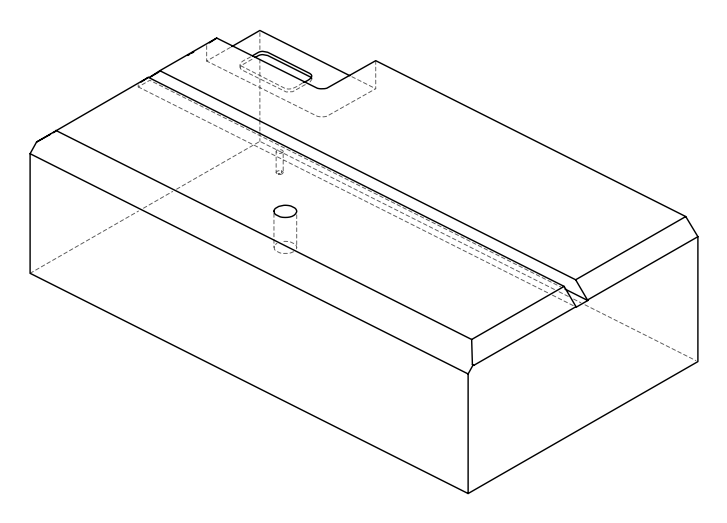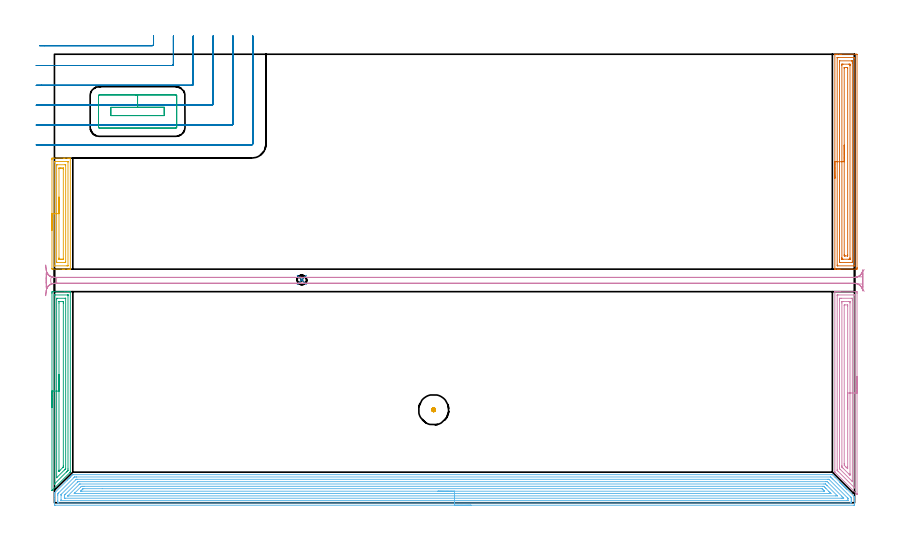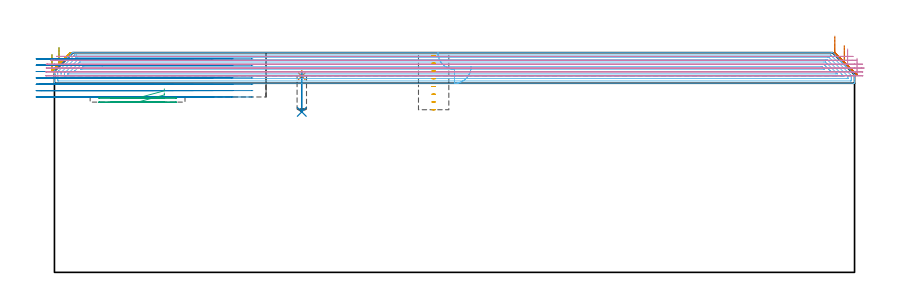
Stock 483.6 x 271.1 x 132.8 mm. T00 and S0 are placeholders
(PLAN: 11 operations, 5 tool changes, 69.9 min)
(1 SPOT_DRILL | STEP1POCKET | NXT0321_9005460120000 | 0.03 min | 1447 mm3)
(2 DRILL_BLIND_HOLE_INTO_CENTER | STEP1POCKET | UGT0301_180 | 0.1 min | 529 mm3)
(3 AREA_MILL | FG_CHAMFER_SURFACE | UGT0205_001 | 3.95 min | 8128 mm3)
(4 AREA_MILL_1 | FG_CHAMFER_SURFACE_1 | UGT0205_001 | 4.92 min | 11997 mm3)
(5 AREA_MILL_2 | FG_CHAMFER_SURFACE_2 | UGT0205_001 | 2.42 min | 4799 mm3)
(6 AREA_MILL_3 | FG_CHAMFER_SURFACE_3 | UGT0205_001 | 26.92 min | 80779 mm3)
(7 AREA_MILL_4 | FG_CHAMFER_SURFACE_4 | UGT0205_001 | 5.47 min | 12070 mm3)
(8 MILL_CORNER_NOTCH_RECTANGULAR | CORNER_NOTCH_RECTANGULAR | UGT0201_008 | Follow Part, ap 4, ae 75% | 12.59 min | 214443 mm3)
(9 MILL_RECTANGULAR_POCKET | POCKET_RECTANGULAR_STRAIGHT | NXT0201_013 | Follow Part, ap 2.5, ae 75% | 1.05 min | 5251 mm3)
(10 MILL_RECTANGULAR_SLOT | SLOT_RECTANGULAR | NXT0201_013 | Follow Part, ap 2.5, ae 75% | 12.08 min | 88957 mm3)
(11 MILL_BLIND_HOLE_FROM_SOLID_MATERIAL | STEP1POCKET_1 | UGT0201_008 | Spiral | 0.36 min | 9083 mm3)
(TOOL NXT0321_9005460120000 | NC Spot Drill, 142deg, 12mm, Carbide, Uncoated | D12 PA142 FL30 Z2)
(TOOL UGT0301_180 | Twist Drill 5.7 mm | D5.7 PA118 FL55 Z2)
(TOOL UGT0205_001 | Chamfer Mill 20 x 3 x 45 deg. | D20 FL50 Z2)
(TOOL UGT0201_008 | End Mill 16 mm | D16 FL32 Z4)
(TOOL NXT0201_013 | ENDMILL 10mm | D10 FL30 Z4)
(OP 1 SPOT_DRILL)
G17 G21 G94 G90
T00 M6
G54
G17 G0 G90 X149.5 Y134.7 S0 M3
G43 Z142.8 H0
G94 G81 G98 Z118.555 F250. R121.8
G80
M5
M2
(OP 2 DRILL_BLIND_HOLE_INTO_CENTER)
G17 G21 G94 G90
T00 M6
G54
G17 G0 G90 X149.5 Y134.7 S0 M3
G43 Z142.8 H0
G94 G81 G98 Z97. F250. R120.8
G80
M5
M2
(OP 3 AREA_MILL)
G17 G21 G94 G90
T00 M6
G54
G17 G0 G90 X-1.5 Y57.5 S1061 M3
G43 Z142.8 H0
Z131.7
G94 G1 Y57.538 Z130.828 F250.
Y57.652 Z129.963
Y57.841 Z129.112
Y58.103 Z128.28
Y58.437 Z127.474
Y58.84 Z126.7
Y59.308 Z125.964
Y59.84 Z125.272
Y60.429 Z124.629
Y61.072 Z124.04
Y61.764 Z123.508
Y62.5 Z123.04
Y63.274 Z122.637
Y64.08 Z122.303
Y64.912 Z122.041
Y65.764 Z121.852
Y66.628 Z121.738
Y67.5 Z121.7
Y126.706
X-1.498 Y126.969 Z121.702
X-1.492 Y127.592 Z121.706
X-0.869 Y127.6 Z122.329
X6.286 Z129.481
X7.707 Z130.903
X8.074 Z131.27
X8.81 Z132.009
X9.081 Z132.281
X9.527 Y127.593 Z132.719
X9.597 Y127.59 Z132.789
X9.6 Y127.416 Z132.8
Y18.762
X9.594 Y18.495 Z132.792
X9.477 Y18.377 Z132.676
X9.416 Y18.316 Z132.616
X-1.167 Y7.733 Z122.032
X-1.316 Y7.583 Z121.881
X-1.469 Y7.435 Z121.729
X-1.494 Y7.417 Z121.704
X-1.499 Y7.435 Z121.699
X-1.5 Y67.5 Z121.7
X-0.086 Z123.114
X-0.085 Y125.181 Z123.115
X-0.084 Y125.29 Z123.116
X-0.081 Y125.403 Z123.119
X-0.072 Y125.59 Z123.128
X0.026 Y125.592 Z123.226
X0.502 Y125.599 Z123.702
X8.074 Z131.274
X8.134 Y125.598 Z131.334
X8.17 Y125.594 Z131.37
X8.176 Y125.591 Z131.376
X8.179 Y125.576 Z131.379
X8.182 Y125.514 Z131.382
X8.185 Y125.292 Z131.385
X8.186 Y125.181 Z131.386
X8.185 Y20.44 Z131.385
X8.181 Y19.656 Z131.381
X8.18 Y19.551 Z131.38
X8.074 Y19.436 Z131.274
X7.741 Y19.095 Z130.941
X7.413 Y18.762 Z130.613
X7.296 Y18.646 Z130.496
X0.258 Y11.608 Z123.458
X0.14 Y11.493 Z123.34
X0.026 Y11.385 Z123.226
X-0.079 Y11.292 Z123.121
X-0.083 Y11.497 Z123.117
X-0.085 Y11.608 Z123.115
X-0.086 Y67.5 Z123.114
X1.328 Z124.528
X1.329 Y122.983 Z124.529
X1.33 Y123.392 Z124.53
X1.333 Y123.513 Z124.533
X1.335 Y123.571 Z124.535
X1.343 Y123.59 Z124.543
X1.398 Y123.593 Z124.598
X1.607 Y123.599 Z124.807
X6.494 Z129.694
X6.632 Y123.597 Z129.832
X6.743 Y123.591 Z129.943
X6.766 Y123.588 Z129.966
X6.767 Y123.58 Z129.967
X6.769 Y123.554 Z129.969
X6.771 Y123.392 Z129.971
Y20.755
X6.77 Y20.653 Z129.97
X6.767 Y20.603 Z129.967
X6.765 Y20.581 Z129.965
X6.743 Y20.551 Z129.943
X6.518 Y20.319 Z129.718
X6.286 Y20.085 Z129.486
X6.072 Y19.871 Z129.272
X1.367 Y15.166 Z124.567
X1.357 Y15.159 Z124.557
X1.343 Y15.151 Z124.543
X1.334 Y15.148 Z124.534
X1.333 Y15.157 Z124.533
X1.33 Y15.185 Z124.53
X1.329 Y15.244 Z124.529
X1.328 Y67.5 Z124.528
X2.743 Z125.943
Y120.709
X2.747 Y121.565 Z125.947
X2.749 Y121.588 Z125.949
X2.768 Y121.592 Z125.968
X2.823 Y121.597 Z126.023
X2.935 Y121.599 Z126.135
X5.166 Z128.366
X5.277 Y121.597 Z128.477
X5.332 Y121.592 Z128.532
X5.351 Y121.588 Z128.551
X5.352 Y121.57 Z128.552
X5.357 Y120.743 Z128.557
Y120.709
Y22.339
X5.354 Y21.909 Z128.554
X5.35 Y21.695 Z128.55
X5.341 Y21.601 Z128.541
X5.291 Y21.546 Z128.491
X5.195 Y21.445 Z128.395
X3.335 Y19.583 Z126.535
X3.057 Y19.308 Z126.257
X2.779 Y19.037 Z125.979
X2.754 Y19.014 Z125.954
X2.75 Y19.072 Z125.95
X2.746 Y19.255 Z125.946
X2.743 Y19.622 Z125.943
Y19.656
Y67.5
Y68.372 Z125.981
Y69.236 Z126.095
Y70.088 Z126.283
Y70.92 Z126.546
Y71.726 Z126.88
Y72.5 Z127.282
Y73.236 Z127.751
Y73.928 Z128.282
Y74.571 Z128.872
Y75.16 Z129.515
Y75.692 Z130.207
Y76.16 Z130.943
Y76.563 Z131.716
Y76.897 Z132.522
Y77.159 Z133.354
Y77.348 Z134.206
Y77.462 Z135.071
Y77.5 Z135.943
G0 Z142.8
M5
M2
(OP 4 AREA_MILL_1)
G17 G21 G94 G90
T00 M6
G54
G17 G0 G90 X485.1 Y76.35 S1061 M3
G43 Z142.8 H0
Z129.4
G94 G1 Y76.312 Z128.528 F250.
Y76.198 Z127.664
Y76.009 Z126.812
Y75.747 Z125.98
Y75.413 Z125.174
Y75.01 Z124.4
Y74.541 Z123.664
Y74.01 Z122.972
Y73.421 Z122.329
Y72.778 Z121.74
Y72.086 Z121.208
Y71.35 Z120.74
Y70.576 Z120.337
Y69.77 Z120.003
Y68.938 Z119.741
Y68.086 Z119.552
Y67.221 Z119.438
Y66.35 Z119.4
Y5.637
X485.099 Y5.252 Z119.401
X485.098 Y5.222 Z119.402
X485.092 Y5.118 Z119.406
X485.039 Y5.165 Z119.459
X484.948 Y5.252 Z119.55
X471.927 Y18.274 Z132.573
X471.72 Y18.483 Z132.774
X471.704 Y18.505 Z132.789
X471.7 Y18.631 Z132.8
Y127.448
X471.703 Y127.59 Z132.788
X471.72 Y127.592 Z132.771
X472.044 Y127.6 Z132.455
X472.484 Z132.015
X473.089 Z131.406
X474.276 Z130.221
X474.859 Z129.635
X484.003 Z120.494
X484.596 Y127.596 Z119.901
X485.091 Y127.592 Z119.406
X485.094 Y127.503 Z119.404
X485.098 Y127.002 Z119.402
X485.1 Y126.494 Z119.4
Y66.35
X483.686 Z120.814
X483.685 Y9.266 Z120.815
X483.682 Y9.075 Z120.818
X483.679 Y8.995 Z120.821
X483.637 Y9.025 Z120.863
X483.574 Y9.082 Z120.926
X483.384 Y9.266 Z121.116
X473.574 Y19.077 Z130.926
X473.168 Y19.492 Z131.332
X473.121 Y19.543 Z131.379
X473.118 Y19.566 Z131.382
X473.116 Y19.619 Z131.384
X473.115 Y19.727 Z131.385
X473.114 Y19.944 Z131.386
Y125.218
X473.116 Y125.434 Z131.384
X473.118 Y125.542 Z131.382
X473.121 Y125.587 Z131.379
X473.216 Y125.591 Z131.284
X473.596 Y125.599 Z130.904
X483.333 Z121.167
X483.561 Y125.594 Z120.939
X483.656 Y125.59 Z120.844
X483.679 Y125.578 Z120.821
X483.682 Y125.535 Z120.818
X483.684 Y125.438 Z120.816
X483.686 Y125.243 Z120.814
Y66.35
X482.272 Z122.228
X482.271 Y13.392 Z122.229
X482.27 Y12.834 Z122.23
X482.267 Z122.233
X474.859 Y20.241 Z129.641
X474.553 Y20.555 Z129.947
X474.537 Y20.574 Z129.963
X474.533 Y20.603 Z129.967
X474.53 Y20.661 Z129.97
X474.529 Y20.75 Z129.971
X474.528 Y20.861 Z129.972
X474.529 Y122.542 Z129.971
Y122.874
X474.534 Y123.434 Z129.966
X474.537 Y123.59 Z129.963
X474.697 Y123.598 Z129.803
X474.859 Y123.599 Z129.641
X475.58 Y123.6 Z128.92
X481.941 Z122.559
X482.105 Y123.598 Z122.395
X482.215 Y123.594 Z122.285
X482.253 Y123.59 Z122.247
X482.265 Y123.58 Z122.235
X482.267 Y123.545 Z122.233
X482.27 Y123.434 Z122.23
X482.271 Y123.101 Z122.229
X482.272 Y122.542 Z122.228
Y66.35
X480.857 Z123.643
Y17.493
X480.856 Y17.293 Z123.644
X480.85 Y16.756 Z123.65
X480.849 Y16.712 Z123.651
X480.773 Y16.784 Z123.727
X480.601 Y16.951 Z123.899
X480.255 Y17.293 Z124.245
X476.63 Y20.919 Z127.87
X476.216 Y21.337 Z128.284
X476.009 Y21.549 Z128.491
X475.959 Y21.602 Z128.541
X475.95 Y21.656 Z128.55
X475.948 Y21.753 Z128.552
X475.943 Y22.445 Z128.557
Y120.758
X475.947 Y121.446 Z128.553
X475.95 Y121.548 Z128.55
X475.957 Y121.59 Z128.543
X476.003 Y121.592 Z128.497
X476.212 Y121.596 Z128.288
X476.63 Y121.6 Z127.87
X476.679 Z127.821
X480.22 Z124.28
X480.603 Y121.598 Z123.897
X480.794 Y121.594 Z123.706
X480.84 Y121.59 Z123.66
X480.851 Y121.584 Z123.649
X480.853 Y121.569 Z123.647
X480.855 Y121.508 Z123.645
X480.857 Y120.958 Z123.643
Y120.758
Y66.35
X479.443 Z125.057
Y21.594
X479.439 Y20.861 Z125.061
X479.437 Y20.709 Z125.063
X479.426 Y20.584 Z125.074
X479.285 Y20.717 Z125.215
X479.138 Y20.861 Z125.362
X478.4 Y21.598 Z126.1
X478.245 Y21.753 Z126.255
X477.515 Y22.49 Z126.985
X477.364 Y22.645 Z127.136
X477.361 Y22.8 Z127.139
X477.357 Y23.537 Z127.143
Y23.696
X477.358 Y119.133 Z127.142
X477.36 Y119.293 Z127.14
X477.367 Y119.59 Z127.133
X477.515 Y119.594 Z126.985
X477.78 Y119.599 Z126.72
X479.285 Z125.215
X479.374 Y119.597 Z125.126
X479.427 Y119.593 Z125.073
X479.436 Y119.59 Z125.064
X479.439 Y119.542 Z125.061
X479.441 Y119.452 Z125.059
X479.443 Y119.133 Z125.057
Y118.974
Y66.35
Y65.478 Z125.095
Y64.613 Z125.209
Y63.762 Z125.398
Y62.93 Z125.66
Y62.124 Z125.994
Y61.35 Z126.397
Y60.614 Z126.865
Y59.922 Z127.396
Y59.279 Z127.986
Y58.689 Z128.629
Y58.158 Z129.321
Y57.69 Z130.057
Y57.287 Z130.831
Y56.953 Z131.637
Y56.691 Z132.469
Y56.502 Z133.32
Y56.388 Z134.185
Y56.35 Z135.057
G0 Z142.8
M5
M2
(OP 5 AREA_MILL_2)
G17 G21 G94 G90
T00 M6
G54
G17 G0 G90 X-1.5 Y164.75 S1061 M3
G43 Z142.8 H0
Z131.7
G94 G1 Y164.788 Z130.828 F250.
Y164.902 Z129.963
Y165.091 Z129.112
Y165.353 Z128.28
Y165.687 Z127.474
Y166.09 Z126.7
Y166.558 Z125.964
Y167.09 Z125.272
Y167.679 Z124.629
Y168.322 Z124.04
Y169.014 Z123.508
Y169.75 Z123.04
Y170.524 Z122.637
Y171.33 Z122.303
Y172.162 Z122.041
Y173.014 Z121.852
Y173.878 Z121.738
Y174.75 Z121.7
Y207.454
X-1.498 Y207.715 Z121.702
X-1.492 Y208.293 Z121.705
X-1.453 Y208.297 Z121.744
X-0.869 Y208.299 Z122.328
X-0.282 Y208.3 Z122.915
X5.391 Z128.586
X6.007 Z129.204
X6.286 Z129.483
X8.074 Z131.27
X8.633 Z131.831
X9.206 Z132.405
X9.543 Y208.299 Z132.734
X9.556 Y208.298 Z132.748
X9.597 Y208.29 Z132.788
X9.6 Y208.161 Z132.8
Y141.339
X9.597 Y141.21 Z132.788
X9.545 Y141.206 Z132.737
X9.206 Y141.2 Z132.405
X8.633 Z131.832
X8.074 Z131.27
X6.007 Z129.204
X5.391 Z128.586
X4.805 Z128.
X-1.177 Y141.201 Z122.02
X-1.492 Y141.21 Z121.705
X-1.499 Y141.522 Z121.699
Y141.546
X-1.5 Y174.75 Z121.7
X-0.086 Z123.114
Y206.044
X-0.085 Y206.156 Z123.115
X-0.082 Y206.229 Z123.118
X-0.079 Y206.282 Z123.121
X-0.065 Y206.29 Z123.135
X0.026 Y206.293 Z123.226
X0.553 Y206.299 Z123.753
X8.074 Z131.274
X8.127 Y206.298 Z131.327
X8.159 Y206.295 Z131.359
X8.172 Y206.291 Z131.372
X8.179 Y206.264 Z131.379
X8.184 Y206.044 Z131.384
X8.185 Y205.934 Z131.385
X8.186 Y143.456 Z131.386
X8.185 Y143.345 Z131.385
X8.182 Y143.271 Z131.382
X8.179 Y143.218 Z131.379
X8.165 Y143.21 Z131.365
X8.074 Y143.207 Z131.274
X7.547 Y143.201 Z130.747
X0.026 Y143.2 Z123.226
X-0.027 Y143.202 Z123.173
X-0.059 Y143.205 Z123.141
X-0.072 Y143.209 Z123.128
X-0.079 Y143.235 Z123.121
X-0.084 Y143.456 Z123.116
X-0.085 Y143.566 Z123.115
X-0.086 Y174.75 Z123.114
X1.328 Z124.528
X1.329 Y203.744 Z124.529
X1.333 Y204.152 Z124.533
X1.335 Y204.27 Z124.535
X1.342 Y204.29 Z124.542
X1.417 Y204.295 Z124.617
X1.516 Y204.298 Z124.716
X1.665 Y204.3 Z124.865
X6.435 Y204.299 Z129.635
X6.732 Y204.293 Z129.932
X6.766 Y204.29 Z129.966
X6.768 Y204.285 Z129.968
X6.77 Y204.263 Z129.97
X6.771 Y204.221 Z129.971
Y204.152
Y145.756
X6.767 Y145.348 Z129.967
X6.765 Y145.23 Z129.965
X6.758 Y145.21 Z129.958
X6.683 Y145.205 Z129.883
X6.584 Y145.202 Z129.784
X6.435 Y145.2 Z129.635
X1.665 Y145.201 Z124.865
X1.368 Y145.207 Z124.568
X1.334 Y145.21 Z124.534
X1.332 Y145.215 Z124.532
X1.329 Y145.237 Z124.529
X1.328 Y145.832 Z124.528
Y174.75
X2.743 Z125.943
Y201.907
X2.744 Y202.121 Z125.944
X2.747 Y202.228 Z125.947
X2.749 Y202.278 Z125.949
X2.756 Y202.291 Z125.956
X2.783 Y202.295 Z125.983
X3.603 Y202.3 Z126.803
X3.673 Z126.873
X4.497 Z127.697
X4.567 Z127.767
X5.326 Y202.292 Z128.526
X5.346 Y202.29 Z128.546
X5.35 Y202.278 Z128.55
X5.353 Y202.23 Z128.553
X5.356 Y202.128 Z128.556
X5.357 Y201.923 Z128.557
Y201.513
Y147.593
X5.356 Y147.379 Z128.556
X5.353 Y147.272 Z128.553
X5.35 Y147.222 Z128.55
X5.344 Y147.209 Z128.544
X5.317 Y147.205 Z128.517
X4.497 Y147.2 Z127.697
X4.427 Z127.627
X3.603 Z126.803
X3.533 Z126.733
X2.774 Y147.208 Z125.974
X2.754 Y147.21 Z125.954
X2.749 Y147.222 Z125.949
X2.747 Y147.27 Z125.947
X2.744 Y147.372 Z125.944
X2.743 Y147.577 Z125.943
Y147.987
Y174.75
Y175.622 Z125.981
Y176.486 Z126.095
Y177.338 Z126.283
Y178.17 Z126.546
Y178.976 Z126.88
Y179.75 Z127.282
Y180.486 Z127.751
Y181.178 Z128.282
Y181.821 Z128.872
Y182.41 Z129.515
Y182.942 Z130.207
Y183.41 Z130.943
Y183.813 Z131.716
Y184.147 Z132.522
Y184.409 Z133.354
Y184.598 Z134.206
Y184.712 Z135.071
Y184.75 Z135.943
G0 Z142.8
M5
M2
(OP 6 AREA_MILL_3)
G17 G21 G94 G90
T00 M6
G54
G17 G0 G90 X251.8 Y-1.5 S1061 M3
G43 Z142.8 H0
Z124.3
G94 G1 X251.762 Z123.428 F250.
X251.648 Z122.563
X251.459 Z121.712
X251.197 Z120.88
X250.863 Z120.074
X250.46 Z119.3
X249.992 Z118.564
X249.46 Z117.872
X248.871 Z117.229
X248.228 Z116.64
X247.536 Z116.108
X246.8 Z115.64
X246.026 Z115.237
X245.22 Z114.903
X244.388 Z114.641
X243.536 Z114.452
X242.672 Z114.338
X241.8 Z114.3
X0.617
X0.024 Y-1.499 Z114.299
X0.003 Y-1.496 Z114.301
X0. Y-1.464 Z114.333
Y2.465 Z118.26
Y3.891 Z119.687
Y4.227 Z120.022
Y4.898 Z120.698
Y5.548 Z121.347
X0.001 Y5.654 Z121.453
X0.01 Y5.907 Z121.704
X0.256 Y6.157 Z121.955
X7.886 Y13.786 Z129.586
X8.014 Y13.915 Z129.713
X8.061 Y13.962 Z129.76
X8.731 Y14.632 Z130.432
X8.895 Y14.796 Z130.593
X8.954 Y14.855 Z130.653
X9.577 Y15.477 Z131.277
X9.775 Y15.677 Z131.473
X10.443 Y16.343 Z132.143
X11.101 Y17. Z132.798
X11.332 Z132.8
X469.584
X470.198 Z132.798
X470.202 Y16.998
X471.818 Y15.383 Z131.18
X474.754 Y12.448 Z128.244
X474.856 Y12.344 Z128.143
X474.944 Y12.256 Z128.056
X475.048 Y12.154 Z127.95
X475.146 Y12.054 Z127.854
X475.241 Y11.959 Z127.758
X475.342 Y11.86 Z127.656
X475.436 Y11.765 Z127.564
X475.539 Y11.661 Z127.46
X475.635 Y11.567 Z127.363
X475.725 Y11.475 Z127.274
X475.837 Y11.363 Z127.163
X475.929 Y11.273 Z127.069
X476.015 Y11.185 Z126.985
X476.135 Y11.066 Z126.865
X476.222 Y10.98 Z126.776
X476.305 Y10.896 Z126.695
X476.432 Y10.768 Z126.567
X476.516 Y10.686 Z126.482
X476.594 Y10.606 Z126.405
X476.73 Y10.47 Z126.269
X476.809 Y10.392 Z126.189
X476.884 Y10.317 Z126.116
X477.028 Y10.172 Z125.972
X477.103 Y10.099 Z125.895
X477.173 Y10.027 Z125.826
X477.326 Y9.875 Z125.674
X477.397 Y9.805 Z125.602
X477.463 Y9.738 Z125.537
X477.623 Y9.577 Z125.376
X477.69 Y9.512 Z125.308
X477.753 Y9.448 Z125.247
X477.921 Y9.279 Z125.078
X477.984 Y9.218 Z125.015
X478.042 Y9.158 Z124.957
X478.219 Y8.981 Z124.78
X478.277 Y8.924 Z124.721
X478.332 Y8.869 Z124.668
X478.517 Y8.684 Z124.483
X478.571 Y8.631 Z124.428
X478.621 Y8.579 Z124.378
X478.815 Y8.386 Z124.185
X478.864 Y8.337 Z124.134
X478.911 Y8.29 Z124.089
X479.112 Y8.088 Z123.887
X479.158 Y8.044 Z123.841
X483.281 Y3.92 Z119.718
X483.415 Y3.786 Z119.583
X483.579 Y3.619 Z119.417
X483.595 Y3.594 Z119.391
X483.599 Y3.566 Z119.365
X483.6 Y3.55 Z119.349
Y2.465 Z118.26
Y1.249 Z117.045
Y0.704 Z116.498
Y-0.785 Z115.01
X483.597 Y-1.058 Z114.738
X483.59 Y-1.491 Z114.305
X483.426 Y-1.495 Z114.303
X482.983 Y-1.5 Z114.3
X241.8
Y-0.086 Z115.714
X2.403 Y-0.085 Z115.715
X2.309 Y-0.084 Z115.716
X2.039 Y-0.079 Z115.721
X2.01 Y0.009 Z115.809
X2.004 Y0.217 Z116.017
X2.001 Y0.704 Z116.504
X2. Y1.101 Z116.901
Y4.625 Z120.425
X2.001 Y5.108 Z120.908
X2.004 Y5.306 Z121.106
X2.008 Y5.406 Z121.206
X2.013 Y5.451 Z121.251
X2.033 Y5.473 Z121.273
X2.403 Y5.854 Z121.654
X2.471 Y5.922 Z121.722
X11.785 Y15.235 Z131.035
X11.934 Y15.382 Z131.182
X12.055 Y15.499 Z131.299
X12.135 Y15.574 Z131.374
X12.229 Y15.579 Z131.379
X12.325 Y15.583 Z131.383
X13.123 Y15.586 Z131.386
X13.215
X468.984 Y15.585 Z131.385
X469.084 Y15.584 Z131.384
X469.133 Y15.581 Z131.381
X469.153 Y15.579 Z131.379
X469.196 Y15.543 Z131.343
X469.584 Y15.164 Z130.964
X469.954 Y14.796 Z130.596
X470.477 Y14.273 Z130.073
X481.197 Y3.552 Z119.352
X481.398 Y3.346 Z119.146
X481.59 Y3.145 Z118.945
X481.596 Y2.952 Z118.752
X481.599 Y2.465 Z118.265
X481.6 Y2.068 Z117.868
Y1.187 Z116.987
X481.599 Y0.704 Z116.504
X481.596 Y0.31 Z116.11
X481.587 Y-0.079 Z115.721
X481.197 Y-0.084 Z115.716
X481.103 Y-0.085 Z115.715
X241.8 Y-0.086 Z115.714
Y1.328 Z117.128
X4.103 Y1.329 Z117.129
X4.034 Y1.33 Z117.13
X4.014 Y1.332 Z117.132
X4.01 Y1.334 Z117.134
X4.006 Y1.344 Z117.144
X4.003 Y1.397 Z117.197
X4.001 Y1.584 Z117.384
X4. Y1.772 Z117.572
X4.001 Y4.414 Z120.214
X4.006 Y4.761 Z120.561
X4.01 Y4.934 Z120.734
X4.027 Y5.016 Z120.816
X4.11 Y5.108 Z120.908
X4.149 Y5.149 Z120.949
X13.018 Y14.018 Z129.818
X13.123 Y14.119 Z129.919
X13.169 Y14.158 Z129.958
X13.204 Y14.165 Z129.965
X13.281 Y14.167 Z129.967
X13.44 Y14.17 Z129.97
X13.757 Y14.171 Z129.971
X14.016
X467.538
X467.798 Y14.169 Z129.969
X468.057 Y14.166 Z129.966
X468.125 Y14.164 Z129.964
X468.162 Y14.131 Z129.931
X468.237 Y14.06 Z129.86
X468.385 Y13.915 Z129.715
X479.41 Y2.891 Z118.691
X479.515 Y2.782 Z118.582
X479.566 Y2.728 Z118.528
X479.588 Y2.701 Z118.501
X479.591 Y2.652 Z118.452
X479.597 Y2.465 Z118.265
X479.599 Y2.278 Z118.078
X479.598 Y1.584 Z117.384
X479.596 Y1.401 Z117.201
X479.591 Y1.341 Z117.141
X479.539 Y1.335 Z117.135
X479.41 Y1.333 Z117.133
X478.776 Y1.329 Z117.129
X241.8 Y1.328 Z117.128
Y2.743 Z118.543
X6.588
X6.132 Y2.745 Z118.545
X6.03 Y2.748 Z118.548
X6.014 Y2.749 Z118.549
X6.01 Y2.763 Z118.563
X6.005 Y2.813 Z118.613
X6.002 Y2.915 Z118.715
X6. Y3.323 Z119.123
Y4.204 Z120.004
Y4.227 Z120.027
X6.006 Y4.441 Z120.241
X6.01 Y4.546 Z120.346
X6.077 Y4.618 Z120.418
X6.271 Y4.818 Z120.618
X6.557 Y5.108 Z120.908
X6.712 Y5.263 Z121.063
X14.016 Y12.566 Z128.366
X14.179 Y12.721 Z128.521
X14.203 Y12.743 Z128.543
X14.229 Y12.75 Z128.55
X14.302 Y12.753 Z128.553
X14.909 Y12.757 Z128.557
X15.191
X466.011
X466.294 Y12.756 Z128.556
X466.904 Y12.75 Z128.55
X467.099 Y12.74 Z128.54
X467.798 Y12.054 Z127.854
X475.837 Y4.014 Z119.814
X476.503 Y3.346 Z119.146
X476.73 Y3.115 Z118.915
X477.074 Y2.75 Z118.55
X476.73 Y2.746 Z118.546
X476.448 Y2.744 Z118.544
X475.837 Y2.743 Z118.543
X475.556
X241.8
Y4.157 Z119.957
X8.443
X8.159 Y4.16 Z119.96
X8.079 Y4.162 Z119.962
X8.069 Y4.164 Z119.964
Y4.166 Z119.966
X8.089 Y4.189 Z119.989
X8.125 Y4.227 Z120.027
X8.389 Y4.491 Z120.291
X14.909 Y11.011 Z126.811
X15.042 Y11.142 Z126.942
X15.177 Y11.273 Z127.073
X15.245 Y11.335 Z127.135
X15.732 Y11.343 Z127.143
X465.118
X465.945 Y11.339 Z127.139
X466.011 Y11.336 Z127.136
X466.064 Y11.325 Z127.125
X466.12 Y11.273 Z127.073
X466.904 Y10.497 Z126.297
X467.01 Y10.392 Z126.192
X473.157 Y4.244 Z120.044
X473.172 Y4.227 Z120.027
X473.221 Y4.164 Z119.964
X472.264 Y4.157 Z119.957
X241.8
Y5.571 Z121.371
X12.142 Y5.572 Z121.372
X12.049 Y5.574 Z121.374
X11.971 Y5.578 Z121.378
X11.941 Y5.581 Z121.381
X11.977 Y5.62 Z121.42
X12.111 Y5.761 Z121.561
X12.229 Y5.882 Z121.682
X12.283 Y5.936 Z121.736
X15.86 Y9.512 Z125.312
X16.28 Y9.92 Z125.72
X16.696 Y9.924 Z125.724
X17.167 Y9.928 Z125.728
X17.589 Y9.929 Z125.729
X18.059
X464.224
X464.696 Y9.927 Z125.727
X464.906 Y9.924 Z125.724
X465.007 Y9.922 Z125.722
X465.118 Y9.824 Z125.624
X465.438 Y9.512 Z125.312
X466.011 Y8.941 Z124.741
X466.322 Y8.631 Z124.431
X468.083 Y6.869 Z122.669
X468.691 Y6.261 Z122.061
X468.96 Y5.988 Z121.788
X469.222 Y5.719 Z121.519
X469.35 Y5.578 Z121.378
X469.255 Y5.575 Z121.375
X469.112 Y5.573 Z121.373
X468.691 Y5.571 Z121.371
X468.221
X241.8
Y6.985 Z122.785
X16.578 Y6.986 Z122.786
X15.875 Y6.991 Z122.791
X15.803 Y6.992 Z122.792
X15.802 Y7. Z122.8
X15.803 Y7.004 Z122.804
X16.696 Y7.899 Z123.699
X17.066 Y8.265 Z124.065
X17.244 Y8.438 Z124.238
X17.307 Y8.498 Z124.298
X17.396 Y8.508 Z124.308
X17.589 Y8.512 Z124.312
X17.708 Y8.514 Z124.314
X28.908 Y8.515 Z124.315
X463.449 Y8.514 Z124.314
X463.837 Y8.512 Z124.312
X463.933 Y8.51 Z124.31
X463.977 Y8.508 Z124.308
X464.037 Y8.454 Z124.254
X464.224 Y8.275 Z124.075
X464.752 Y7.75 Z123.55
X465.118 Y7.384 Z123.184
X465.422 Y7.073 Z122.873
X465.487 Y7.004 Z122.804
X465.493 Y6.991 Z122.791
X465.47 Y6.99 Z122.79
X465.4 Y6.988 Z122.788
X465.118 Y6.986 Z122.786
X465. Y6.985 Z122.785
X241.8
X240.928 Z122.823
X240.064 Z122.937
X239.212 Z123.126
X238.38 Z123.388
X237.574 Z123.722
X236.8 Z124.125
X236.064 Z124.594
X235.372 Z125.125
X234.729 Z125.714
X234.14 Z126.357
X233.608 Z127.05
X233.14 Z127.785
X232.737 Z128.559
X232.403 Z129.365
X232.141 Z130.197
X231.952 Z131.049
X231.838 Z131.914
X231.8 Z132.785
G0 Z142.8
M5
M2
(OP 7 AREA_MILL_4)
G17 G21 G94 G90
T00 M6
G54
G17 G0 G90 X471.7 Y196.15 S1061 M3
G43 Z142.8 H0
G94 G1 Y196.188 Z141.928 F250.
Y196.302 Z141.063
Y196.491 Z140.212
Y196.753 Z139.38
Y197.087 Z138.574
Y197.49 Z137.8
Y197.958 Z137.064
Y198.49 Z136.372
Y199.079 Z135.729
Y199.722 Z135.14
Y200.414 Z134.608
Y201.15 Z134.14
Y201.924 Z133.737
Y202.73 Z133.403
Y203.562 Z133.141
Y204.414 Z132.952
Y205.278 Z132.838
Y206.15 Z132.8
Y270.927
X471.703 Y271.09 Z132.788
X471.723 Y271.093 Z132.769
X472.09 Y271.1 Z132.409
X472.403 Z132.096
X473.089 Z131.406
X474.317 Z130.18
X474.859 Z129.635
X475.473 Z129.022
X484.596 Z119.901
X484.87 Y271.098 Z119.628
X485.092 Y271.09 Z119.406
X485.099 Y270.866 Z119.399
X485.1 Y142.205 Z119.4
X485.099 Y141.82 Z119.401
X485.095 Y141.317 Z119.403
X485.092 Y141.209 Z119.406
X484.596 Y141.2 Z119.901
X474.859 Z129.635
X474.317 Z130.18
X473.974 Z130.522
X473.432 Z131.064
X473.089 Z131.406
X472.09 Z132.41
X471.723 Y141.207 Z132.769
X471.703 Y141.21 Z132.788
X471.7 Y141.373 Z132.8
Y206.15
X473.114 Z131.386
Y268.91
X473.115 Y269.019 Z131.385
X473.118 Y269.072 Z131.382
X473.12 Y269.09 Z131.38
X473.168 Y269.093 Z131.332
X473.572 Y269.099 Z130.928
X483.309 Z121.191
X483.557 Y269.095 Z120.943
X483.667 Y269.09 Z120.833
X483.685 Y268.72 Z120.815
Y268.693
X483.686 Y143.39 Z120.814
X483.685 Y143.281 Z120.815
X483.682 Y143.228 Z120.818
X483.679 Y143.21 Z120.821
X483.631 Y143.207 Z120.869
X483.228 Y143.201 Z121.272
X473.491 Z131.009
X473.243 Y143.205 Z131.257
X473.133 Y143.21 Z131.367
X473.115 Y143.58 Z131.385
Y143.607
X473.114 Y206.15 Z131.386
X474.528 Z129.972
X474.529 Y266.346 Z129.971
X474.531 Y266.906 Z129.969
X474.534 Y267.072 Z129.966
X474.535 Y267.086 Z129.965
X474.553 Y267.09 Z129.947
X474.604 Y267.096 Z129.896
X474.668 Y267.099 Z129.832
X481.749 Y267.1 Z122.751
X481.941 Y267.098 Z122.559
X482.132 Y267.094 Z122.368
X482.255 Y267.09 Z122.245
X482.265 Y267.016 Z122.235
X482.267 Y266.906 Z122.233
X482.27 Y266.574 Z122.23
X482.271 Y266.013 Z122.229
X482.272 Y265.679 Z122.228
X482.271 Y145.954 Z122.229
X482.269 Y145.394 Z122.231
X482.266 Y145.228 Z122.234
X482.265 Y145.214 Z122.235
X482.247 Y145.21 Z122.254
X482.196 Y145.204 Z122.304
X482.132 Y145.201 Z122.368
X475.051 Y145.2 Z129.449
X474.859 Y145.202 Z129.641
X474.668 Y145.206 Z129.832
X474.545 Y145.21 Z129.955
X474.535 Y145.284 Z129.965
X474.533 Y145.394 Z129.967
X474.53 Y145.726 Z129.97
X474.529 Y146.287 Z129.971
X474.528 Y146.621 Z129.972
Y206.15
X475.943 Z128.557
Y264.226
X475.944 Y264.918 Z128.556
X475.946 Y265.018 Z128.554
X475.949 Y265.076 Z128.551
X475.957 Y265.09 Z128.543
X475.981 Y265.093 Z128.519
X476.197 Y265.098 Z128.303
X476.63 Y265.1 Z127.87
X480.19 Z124.31
X480.608 Y265.095 Z123.892
X480.816 Y265.09 Z123.684
X480.851 Y265.08 Z123.649
X480.854 Y265.045 Z123.646
X480.855 Y264.987 Z123.645
X480.857 Y264.426 Z123.643
Y264.226
Y148.074
X480.856 Y147.382 Z123.644
X480.854 Y147.282 Z123.646
X480.85 Y147.224 Z123.65
X480.843 Y147.21 Z123.657
X480.819 Y147.207 Z123.681
X480.603 Y147.202 Z123.897
X480.17 Y147.2 Z124.33
X476.61 Z127.89
X476.192 Y147.205 Z128.308
X475.984 Y147.21 Z128.516
X475.949 Y147.22 Z128.551
X475.946 Y147.255 Z128.554
X475.945 Y147.313 Z128.555
X475.943 Y147.874 Z128.557
Y148.074
Y206.15
X477.357 Z127.143
Y262.598
X477.358 Y262.758 Z127.142
X477.364 Y263.075 Z127.136
X477.367 Y263.092 Z127.133
X477.372 Y263.095 Z127.128
X477.392 Y263.099 Z127.108
X478.63 Y263.1 Z125.87
X479.285 Y263.097 Z125.215
X479.378 Y263.094 Z125.122
X479.43 Y263.091 Z125.07
X479.436 Y262.917 Z125.064
X479.441 Y262.598 Z125.059
X479.443 Y262.439 Z125.057
Y149.702
X479.442 Y149.542 Z125.058
X479.436 Y149.225 Z125.064
X479.433 Y149.208 Z125.067
X479.428 Y149.205 Z125.072
X479.408 Y149.201 Z125.092
X478.17 Y149.2 Z126.33
X477.515 Y149.203 Z126.985
X477.421 Y149.206 Z127.079
X477.37 Y149.209 Z127.13
X477.364 Y149.383 Z127.136
X477.359 Y149.702 Z127.141
X477.357 Y149.861 Z127.143
Y206.15
Y207.022 Z127.181
Y207.886 Z127.295
Y208.738 Z127.484
Y209.57 Z127.746
Y210.376 Z128.08
Y211.15 Z128.483
Y211.886 Z128.952
Y212.578 Z129.483
Y213.221 Z130.072
Y213.81 Z130.715
Y214.342 Z131.407
Y214.81 Z132.143
Y215.213 Z132.917
Y215.547 Z133.723
Y215.809 Z134.555
Y215.998 Z135.407
Y216.112 Z136.272
Y216.15 Z137.143
G0 Z142.8
M5
M2
(OP 8 MILL_CORNER_NOTCH_RECTANGULAR)
G17 G21 G94 G90
T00 M6
G54
G17 G0 G90 X-9.079 Y276.3 S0 M3
G43 Z142.898 H0
Z129.055
G94 G1 X-6.079 F250.
X59.106 F500.
G3 X59.9 Y277.094 R0.8
G1 Y279.1
Y282.1 F250.
G0 Z142.898
X-11. Y264.298
Z129.055
G1 X-8. Y264.3
X-7.967 F500.
X71.106
G3 X71.9 Y265.094 R0.8
G1 Y279.1
Y282.1 F250.
G0 Z142.898
X-11. Y252.297
Z129.055
G1 X-8. Y252.3
X-7.967 F500.
X83.105
G3 X83.9 Y253.095 R0.8
G1 Y279.1
Y282.1 F250.
G0 Z142.898
X-11. Y240.296
Z129.055
G1 X-8. Y240.3
X-7.967 F500.
X95.105
G3 X95.9 Y241.095 R0.8
G1 Y279.1
Y282.1 F250.
G0 Z142.898
X-10.999 Y228.292
Z129.055
G1 X-7.999 Y228.3
X-7.967 F500.
X107.105
G3 X107.9 Y229.095 R0.8
G1 Y279.1
Y282.1 F250.
G0 Z142.898
X-10.967 Y216.3
Z129.055
G1 X-7.967
X119.105 F500.
G3 X119.9 Y217.095 R0.8
G1 Y279.1
Y282.1 F250.
G0 Z142.898
X-9.079 Y276.3
Z125.213
G1 X-6.079
X59.106 F500.
G3 X59.9 Y277.094 R0.8
G1 Y279.1
Y282.1 F250.
G0 Z142.898
X-11. Y264.3
Z125.213
G1 X-8.
X71.106 F500.
G3 X71.9 Y265.094 R0.8
G1 Y279.1
Y282.1 F250.
G0 Z142.898
X-11. Y252.3
Z125.213
G1 X-8.
X83.105 F500.
G3 X83.9 Y253.095 R0.8
G1 Y279.1
Y282.1 F250.
G0 Z142.898
X-11. Y240.3
Z125.213
G1 X-8.
X95.105 F500.
G3 X95.9 Y241.095 R0.8
G1 Y279.1
Y282.1 F250.
G0 Z142.898
X-11. Y228.3
Z125.213
G1 X-8.
X107.105 F500.
G3 X107.9 Y229.095 R0.8
G1 Y279.1
Y282.1 F250.
G0 Z142.898
X-11. Y216.3
Z125.213
G1 X-8.
X119.105 F500.
G3 X119.9 Y217.095 R0.8
G1 Y279.1
Y282.1 F250.
G0 Z142.898
X-9.079 Y276.3
Z121.37
G1 X-6.079
X59.106 F500.
G3 X59.9 Y277.094 R0.8
G1 Y279.1
Y282.1 F250.
G0 Z142.898
X-11. Y264.3
Z121.37
G1 X-8.
X71.106 F500.
G3 X71.9 Y265.094 R0.8
G1 Y279.1
Y282.1 F250.
G0 Z142.898
X-11. Y252.3
Z121.37
G1 X-8.
X83.105 F500.
G3 X83.9 Y253.095 R0.8
G1 Y279.1
Y282.1 F250.
G0 Z142.898
X-11. Y240.3
Z121.37
G1 X-8.
X95.105 F500.
G3 X95.9 Y241.095 R0.8
G1 Y279.1
Y282.1 F250.
G0 Z142.898
X-11. Y228.3
Z121.37
G1 X-8.
X107.105 F500.
G3 X107.9 Y229.095 R0.8
G1 Y279.1
Y282.1 F250.
G0 Z142.898
X-11. Y216.3
Z121.37
G1 X-8.
X119.105 F500.
G3 X119.9 Y217.095 R0.8
G1 Y279.1
Y282.1 F250.
G0 Z142.898
X-9.079 Y276.3
Z117.528
G1 X-6.079
X59.106 F500.
G3 X59.9 Y277.094 R0.8
G1 Y279.1
Y282.1 F250.
G0 Z142.898
X-11. Y264.3
Z117.528
G1 X-8.
X71.106 F500.
G3 X71.9 Y265.094 R0.8
G1 Y279.1
Y282.1 F250.
G0 Z142.898
X-11. Y252.3
Z117.528
G1 X-8.
X83.105 F500.
G3 X83.9 Y253.095 R0.8
G1 Y279.1
Y282.1 F250.
G0 Z142.898
X-11. Y240.3
Z117.528
G1 X-8.
X95.105 F500.
G3 X95.9 Y241.095 R0.8
G1 Y279.1
Y282.1 F250.
G0 Z142.898
X-11. Y228.3
Z117.528
G1 X-8.
X107.105 F500.
G3 X107.9 Y229.095 R0.8
G1 Y279.1
Y282.1 F250.
G0 Z142.898
X-11. Y216.3
Z117.528
G1 X-8.
X119.105 F500.
G3 X119.9 Y217.095 R0.8
G1 Y279.1
Y282.1 F250.
G0 Z142.898
X-9.079 Y276.3
Z113.685
G1 X-6.079
X59.106 F500.
G3 X59.9 Y277.094 R0.8
G1 Y279.1
Y282.1 F250.
G0 Z142.898
X-11. Y264.3
Z113.685
G1 X-8.
X71.106 F500.
G3 X71.9 Y265.094 R0.8
G1 Y279.1
Y282.1 F250.
G0 Z142.898
X-11. Y252.3
Z113.685
G1 X-8.
X83.105 F500.
G3 X83.9 Y253.095 R0.8
G1 Y279.1
Y282.1 F250.
G0 Z142.898
X-11. Y240.3
Z113.685
G1 X-8.
X95.105 F500.
G3 X95.9 Y241.095 R0.8
G1 Y279.1
Y282.1 F250.
G0 Z142.898
X-11. Y228.3
Z113.685
G1 X-8.
X107.105 F500.
G3 X107.9 Y229.095 R0.8
G1 Y279.1
Y282.1 F250.
G0 Z142.898
X-11. Y216.3
Z113.685
G1 X-8.
X119.105 F500.
G3 X119.9 Y217.095 R0.8
G1 Y279.1
Y282.1 F250.
G0 Z142.898
X-9.079 Y276.3
Z109.843
G1 X-6.079
X59.106 F500.
G3 X59.9 Y277.094 R0.8
G1 Y279.1
Y282.1 F250.
G0 Z142.898
X-11. Y264.3
Z109.843
G1 X-8.
X71.106 F500.
G3 X71.9 Y265.094 R0.8
G1 Y279.1
Y282.1 F250.
G0 Z142.898
X-11. Y252.3
Z109.843
G1 X-8.
X83.105 F500.
G3 X83.9 Y253.095 R0.8
G1 Y279.1
Y282.1 F250.
G0 Z142.898
X-11. Y240.3
Z109.843
G1 X-8.
X95.105 F500.
G3 X95.9 Y241.095 R0.8
G1 Y279.1
Y282.1 F250.
G0 Z142.898
X-11. Y228.3
Z109.843
G1 X-8.
X107.105 F500.
G3 X107.9 Y229.095 R0.8
G1 Y279.1
Y282.1 F250.
G0 Z142.898
X-11. Y216.3
Z109.843
G1 X-8.
X119.105 F500.
G3 X119.9 Y217.095 R0.8
G1 Y279.1
Y282.1 F250.
G0 Z142.898
X-9.079 Y276.3
Z106.
G1 X-6.079
X59.106 F500.
G3 X59.9 Y277.094 R0.8
G1 Y279.1
Y282.1 F250.
G0 Z142.898
X-11. Y264.3
Z106.
G1 X-8.
X71.106 F500.
G3 X71.9 Y265.094 R0.8
G1 Y279.1
Y282.1 F250.
G0 Z142.898
X-11. Y252.3
Z106.
G1 X-8.
X83.105 F500.
G3 X83.9 Y253.095 R0.8
G1 Y279.1
Y282.1 F250.
G0 Z142.898
X-11. Y240.3
Z106.
G1 X-8.
X95.105 F500.
G3 X95.9 Y241.095 R0.8
G1 Y279.1
Y282.1 F250.
G0 Z142.898
X-11. Y228.3
Z106.
G1 X-8.
X107.105 F500.
G3 X107.9 Y229.095 R0.8
G1 Y279.1
Y282.1 F250.
G0 Z142.898
X-11. Y216.3
Z106.
G1 X-8.
X119.105 F500.
G3 X119.9 Y217.095 R0.8
G1 Y279.1
Y282.1 F250.
G0 Z142.898
M5
M2
(OP 9 MILL_RECTANGULAR_POCKET)
G17 G21 G94 G90
T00 M6
G54
G17 G0 G90 X66.4 Y234.624 S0 M3
G43 Z142.898 H0
Z110.9
G94 G1 Y239. Z109.727 F250.
X50.25 Z105.4
X34.1 F500.
Y234.
X66.4
Y239.
X50.25
Y246.5
X27.1
G3 X26.6 Y246. R0.5
G1 Y227.
G3 X27.1 Y226.5 R0.5
G1 X73.4
G3 X73.9 Y227. R0.5
G1 Y246.
G3 X73.4 Y246.5 R0.5
G1 X50.25
X49.25
G0 X66.4 Y234.624 Z108.4
G1 Y239. Z107.227 F250.
X50.25 Z102.9
X34.1 F500.
Y234.
X66.4
Y239.
X50.25
Y246.5
X27.1
G3 X26.6 Y246. R0.5
G1 Y227.
G3 X27.1 Y226.5 R0.5
G1 X73.4
G3 X73.9 Y227. R0.5
G1 Y246.
G3 X73.4 Y246.5 R0.5
G1 X50.25
X49.25
G0 Z142.898
M5
M2
(OP 10 MILL_RECTANGULAR_SLOT)
G17 G21 G94 G90
T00 M6
G54
G17 G0 G90 X482.761 Y136.2 S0 M3
G43 Z142.898 H0
Z130.548
G94 G1 X479.761 F250.
X1.492 F500.
G3 X1.493 Y132.6 R5.
G1 X479.737
X482.737 F250.
G0 X485.115 Y136.2 Z128.199
G1 X482.115
X0. F500.
G2 X-1.82 Y136.543 R5.
G3 X-1.819 Y132.257 R5.
G2 X0. Y132.6 R5.
G1 X482.09
X485.09 F250.
G0 Z142.898
X488.506 Y136.577
Z125.849
G1 X485.506
G2 X483.6 Y136.2 R5. F500.
G1 X0.
G2 X-4.196 Y138.481 R5.
G3 X-5. Y135.763 R5.
G1 Y133.099
G3 X-4.176 Y130.349 R5.
G2 X0. Y132.6 R5.
G1 X483.6
G2 X485.5 Y132.225 R5.
G1 X488.5 F250.
G0 Z142.898
X489.427 Y140.992
Z123.499
G1 X487.793 Y138.476
G2 X483.6 Y136.2 R5. F500.
G1 X0.
G2 X-4.757 Y139.659 R5.
G1 X-4.785 Y139.668
G3 X-5. Y138.219 R5.
G1 Y130.619
G3 X-4.779 Y129.15 R5.
G1 X-4.751 Y129.159
G2 X0. Y132.6 R5.
G1 X483.6
G2 X487.813 Y130.293 R5.
G1 X489.429 Y127.766 F250.
G0 Z142.898
X-5.298 Y125.165
Z121.15
G1 X-4.97 Y128.147
G2 X0. Y132.6 R5. F500.
G1 X483.6
G2 X488.362 Y129.125 R5.
G1 X488.391 Y129.116
G3 X488.6 Y130.548 R5.
G1 Y138.289
G3 X488.396 Y139.702 R5.
G1 X488.368 Y139.693
G2 X483.6 Y136.2 R5.
G1 X0.
G2 X-4.97 Y140.653 R5.
G1 X-5.298 Y143.635 F250.
G0 Y125.165 Z118.8
G1 X-4.97 Y128.147
G2 X0. Y132.6 R5. F500.
G1 X483.6
G2 X488.57 Y128.147 R5.
G1 X488.6
Y140.653
X488.57
G2 X483.6 Y136.2 R5.
G1 X0.
G2 X-4.97 Y140.653 R5.
G1 X-5.298 Y143.635 F250.
G0 Z142.898
M5
M2
(OP 11 MILL_BLIND_HOLE_FROM_SOLID_MATERIAL)
G17 G21 G94 G90
T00 M6
G54
G17 G0 G90 X229.2 Y56.2 S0 M3
G43 Z142.8 H0
Z131.113
G94 G3 X229.775 Y56.775 R0.575 F250.
X229.2 Y57.35 R0.575
X228.05 Y56.2 R1.15
X229.2 Y57.35 R-1.15
X228.625 Y56.775 R0.575
X229.2 Y56.2 R0.575
G0 Z126.425
G3 X229.775 Y56.775 R0.575
X229.2 Y57.35 R0.575
X228.05 Y56.2 R1.15
X229.2 Y57.35 R-1.15
X228.625 Y56.775 R0.575
X229.2 Y56.2 R0.575
G0 Z121.738
G3 X229.775 Y56.775 R0.575
X229.2 Y57.35 R0.575
X228.05 Y56.2 R1.15
X229.2 Y57.35 R-1.15
X228.625 Y56.775 R0.575
X229.2 Y56.2 R0.575
G0 Z117.05
G3 X229.775 Y56.775 R0.575
X229.2 Y57.35 R0.575
X228.05 Y56.2 R1.15
X229.2 Y57.35 R-1.15
X228.625 Y56.775 R0.575
X229.2 Y56.2 R0.575
G0 Z112.363
G3 X229.775 Y56.775 R0.575
X229.2 Y57.35 R0.575
X228.05 Y56.2 R1.15
X229.2 Y57.35 R-1.15
X228.625 Y56.775 R0.575
X229.2 Y56.2 R0.575
G0 Z107.675
G3 X229.775 Y56.775 R0.575
X229.2 Y57.35 R0.575
X228.05 Y56.2 R1.15
X229.2 Y57.35 R-1.15
X228.625 Y56.775 R0.575
X229.2 Y56.2 R0.575
G0 Z102.988
G3 X229.775 Y56.775 R0.575
X229.2 Y57.35 R0.575
X228.05 Y56.2 R1.15
X229.2 Y57.35 R-1.15
X228.625 Y56.775 R0.575
X229.2 Y56.2 R0.575
G0 Z98.3
G3 X229.775 Y56.775 R0.575
X229.2 Y57.35 R0.575
X228.05 Y56.2 R1.15
X229.2 Y57.35 R-1.15
X228.625 Y56.775 R0.575
X229.2 Y56.2 R0.575
G0 Z142.8
M5
M2
